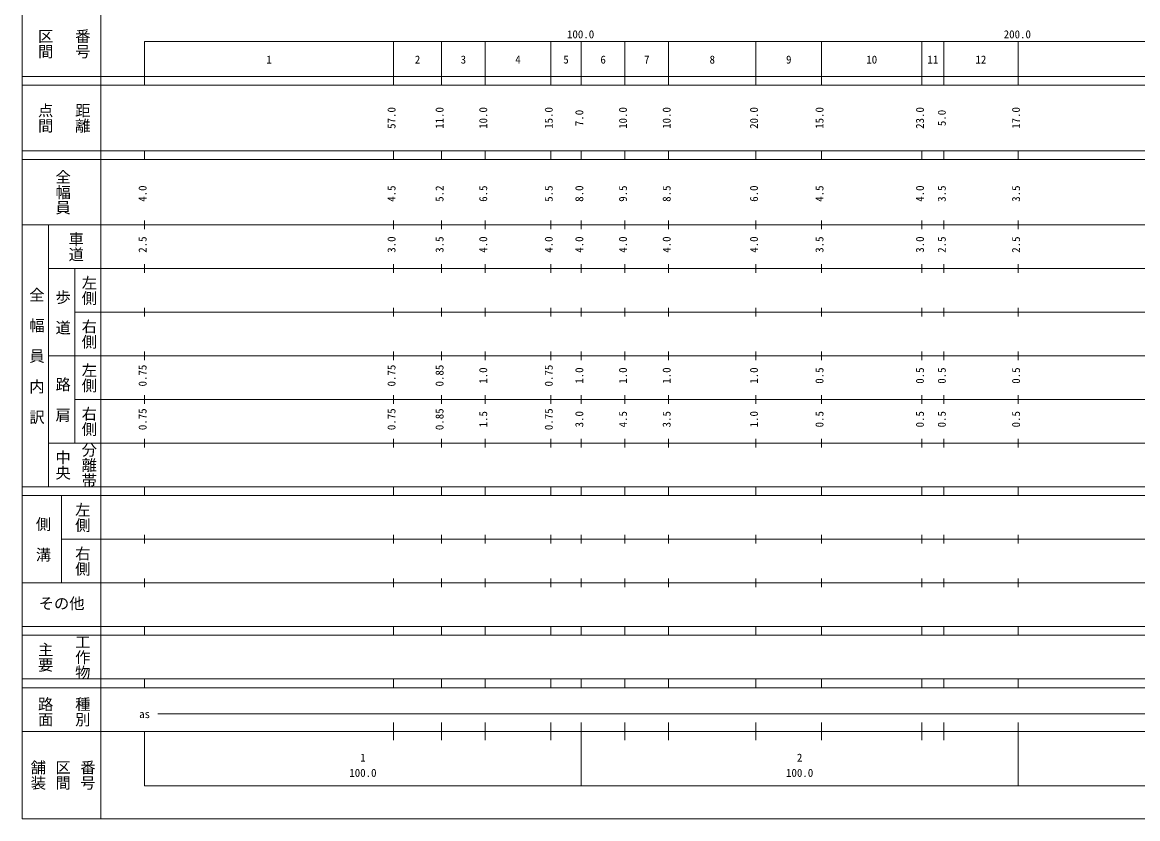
# Model space of a CAD drawing. Units: millimetres on the paper, enlarged 1000 times. Extents: x 40000 to 680000, y 20000 to 380000.
# Drawn here: x 40000 to 295400, y 20000 to 202409 of the extents above; entities that cross this region are included whole.
import ezdxf
from ezdxf.enums import TextEntityAlignment as Align

# ---------------------------------------------------------------- set-up
doc = ezdxf.new("R2010")
doc.units = ezdxf.units.MM
doc.header["$LTSCALE"] = 1000
doc.layers.add('M-TTL', color=2, linetype='Continuous', lineweight=13)
doc.layers.add('M-TTL-BAND', color=7, linetype='Continuous', lineweight=13)
doc.styles.add('@ＭＳ ゴシック', font='')
doc.styles.add('ＭＳ ゴシック', font='')
doc.styles.get('@ＭＳ ゴシック').set_extended_font_data('@MS Gothic')
doc.styles.get('ＭＳ ゴシック').set_extended_font_data('MS Gothic')

msp = doc.modelspace()

# ---------------------------------------------------------------- linework, layer by layer
at = {"layer": 'M-TTL'}
for p, q in [((40000, 380000), (40000, 20000)), ((40000, 20000), (680000, 20000))]:
    msp.add_line(p, q, dxfattribs=at)
at = {"layer": 'M-TTL-BAND'}
for p, q in [((58000, 370000), (58000, 20000)), ((68000, 198000), (579000, 198000)), ((68000, 198000), (68000, 188000)), ((125000, 188000), (125000, 198000)), ((136000, 188000), (136000, 198000)), ((146000, 188000), (146000, 198000)), ((161000, 188000), (161000, 198000)), ((168000, 188000), (168000, 198000)), ((178000, 188000), (178000, 198000)), ((188000, 188000), (188000, 198000)), ((208000, 188000), (208000, 198000)), ((223000, 188000), (223000, 198000)), ((246000, 188000), (246000, 198000)), ((251000, 188000), (251000, 198000)), ((268000, 188000), (268000, 198000)), ((40000, 190000), (579000, 190000)), ((40000, 188000), (579000, 188000)), ((40000, 173000), (579000, 173000)), ((68000, 171000), (68000, 173000)), ((125000, 171000), (125000, 173000)), ((136000, 171000), (136000, 173000)), ((146000, 171000), (146000, 173000)), ((161000, 171000), (161000, 173000)), ((168000, 171000), (168000, 173000)), ((178000, 171000), (178000, 173000)), ((188000, 171000), (188000, 173000)), ((208000, 171000), (208000, 173000)), ((223000, 171000), (223000, 173000)), ((246000, 171000), (246000, 173000)), ((251000, 171000), (251000, 173000)), ((268000, 171000), (268000, 173000)), ((40000, 171000), (579000, 171000)), ((40000, 156000), (579000, 156000)), ((46000, 96000), (46000, 156000)), ((68000, 155000), (68000, 157000)), ((125000, 155000), (125000, 157000)), ((136000, 155000), (136000, 157000)), ((146000, 155000), (146000, 157000)), ((161000, 155000), (161000, 157000)), ((168000, 155000), (168000, 157000)), ((178000, 155000), (178000, 157000)), ((188000, 155000), (188000, 157000)), ((208000, 155000), (208000, 157000)), ((223000, 155000), (223000, 157000)), ((246000, 155000), (246000, 157000)), ((251000, 155000), (251000, 157000)), ((268000, 155000), (268000, 157000)), ((46000, 146000), (579000, 146000)), ((52000, 146000), (52000, 106000)), ((68000, 145000), (68000, 147000)), ((125000, 145000), (125000, 147000)), ((136000, 145000), (136000, 147000)), ((146000, 145000), (146000, 147000)), ((161000, 145000), (161000, 147000)), ((168000, 145000), (168000, 147000)), ((178000, 145000), (178000, 147000)), ((188000, 145000), (188000, 147000)), ((208000, 145000), (208000, 147000)), ((223000, 145000), (223000, 147000)), ((246000, 145000), (246000, 147000)), ((251000, 145000), (251000, 147000)), ((268000, 145000), (268000, 147000)), ((52000, 136000), (579000, 136000)), ((68000, 135000), (68000, 137000)), ((125000, 135000), (125000, 137000)), ((136000, 135000), (136000, 137000)), ((146000, 135000), (146000, 137000)), ((161000, 135000), (161000, 137000)), ((168000, 135000), (168000, 137000)), ((178000, 135000), (178000, 137000)), ((188000, 135000), (188000, 137000)), ((208000, 135000), (208000, 137000)), ((223000, 135000), (223000, 137000)), ((246000, 135000), (246000, 137000)), ((251000, 135000), (251000, 137000)), ((268000, 135000), (268000, 137000)), ((46000, 126000), (579000, 126000)), ((68000, 125000), (68000, 127000)), ((125000, 125000), (125000, 127000)), ((136000, 125000), (136000, 127000)), ((146000, 125000), (146000, 127000)), ((161000, 125000), (161000, 127000)), ((168000, 125000), (168000, 127000)), ((178000, 125000), (178000, 127000)), ((188000, 125000), (188000, 127000)), ((208000, 125000), (208000, 127000)), ((223000, 125000), (223000, 127000)), ((246000, 125000), (246000, 127000)), ((251000, 125000), (251000, 127000)), ((268000, 125000), (268000, 127000)), ((52000, 116000), (579000, 116000)), ((68000, 115000), (68000, 117000)), ((125000, 115000), (125000, 117000)), ((136000, 115000), (136000, 117000)), ((146000, 115000), (146000, 117000)), ((161000, 115000), (161000, 117000)), ((168000, 115000), (168000, 117000)), ((178000, 115000), (178000, 117000)), ((188000, 115000), (188000, 117000)), ((208000, 115000), (208000, 117000)), ((223000, 115000), (223000, 117000)), ((246000, 115000), (246000, 117000)), ((251000, 115000), (251000, 117000)), ((268000, 115000), (268000, 117000)), ((46000, 106000), (579000, 106000)), ((68000, 105000), (68000, 107000)), ((125000, 105000), (125000, 107000)), ((136000, 105000), (136000, 107000)), ((146000, 105000), (146000, 107000)), ((161000, 105000), (161000, 107000)), ((168000, 105000), (168000, 107000)), ((178000, 105000), (178000, 107000)), ((188000, 105000), (188000, 107000)), ((208000, 105000), (208000, 107000)), ((223000, 105000), (223000, 107000)), ((246000, 105000), (246000, 107000)), ((251000, 105000), (251000, 107000)), ((268000, 105000), (268000, 107000)), ((40000, 96000), (579000, 96000)), ((68000, 94000), (68000, 96000)), ((125000, 94000), (125000, 96000)), ((136000, 94000), (136000, 96000)), ((146000, 94000), (146000, 96000)), ((161000, 94000), (161000, 96000)), ((168000, 94000), (168000, 96000)), ((178000, 94000), (178000, 96000)), ((188000, 94000), (188000, 96000)), ((208000, 94000), (208000, 96000)), ((223000, 94000), (223000, 96000)), ((246000, 94000), (246000, 96000)), ((251000, 94000), (251000, 96000)), ((268000, 94000), (268000, 96000)), ((40000, 94000), (579000, 94000)), ((49000, 94000), (49000, 74000)), ((68000, 83000), (68000, 85000)), ((125000, 83000), (125000, 85000)), ((136000, 83000), (136000, 85000)), ((146000, 83000), (146000, 85000)), ((161000, 83000), (161000, 85000)), ((168000, 83000), (168000, 85000)), ((178000, 83000), (178000, 85000)), ((188000, 83000), (188000, 85000)), ((208000, 83000), (208000, 85000)), ((223000, 83000), (223000, 85000)), ((246000, 83000), (246000, 85000)), ((251000, 83000), (251000, 85000)), ((268000, 83000), (268000, 85000)), ((49000, 84000), (579000, 84000)), ((68000, 73000), (68000, 75000)), ((125000, 73000), (125000, 75000)), ((136000, 73000), (136000, 75000)), ((146000, 73000), (146000, 75000)), ((161000, 73000), (161000, 75000)), ((168000, 73000), (168000, 75000)), ((178000, 73000), (178000, 75000)), ((188000, 73000), (188000, 75000)), ((208000, 73000), (208000, 75000)), ((223000, 73000), (223000, 75000)), ((246000, 73000), (246000, 75000)), ((251000, 73000), (251000, 75000)), ((268000, 73000), (268000, 75000)), ((40000, 74000), (579000, 74000)), ((40000, 64000), (579000, 64000)), ((68000, 62000), (68000, 64000)), ((125000, 62000), (125000, 64000)), ((136000, 62000), (136000, 64000)), ((146000, 62000), (146000, 64000)), ((161000, 62000), (161000, 64000)), ((168000, 62000), (168000, 64000)), ((178000, 62000), (178000, 64000)), ((188000, 62000), (188000, 64000)), ((208000, 62000), (208000, 64000)), ((223000, 62000), (223000, 64000)), ((246000, 62000), (246000, 64000)), ((251000, 62000), (251000, 64000)), ((268000, 62000), (268000, 64000)), ((40000, 62000), (579000, 62000)), ((40000, 52000), (579000, 52000)), ((68000, 50000), (68000, 52000)), ((125000, 50000), (125000, 52000)), ((136000, 50000), (136000, 52000)), ((146000, 50000), (146000, 52000)), ((161000, 50000), (161000, 52000)), ((168000, 50000), (168000, 52000)), ((178000, 50000), (178000, 52000)), ((188000, 50000), (188000, 52000)), ((208000, 50000), (208000, 52000)), ((223000, 50000), (223000, 52000)), ((246000, 50000), (246000, 52000)), ((251000, 50000), (251000, 52000)), ((268000, 50000), (268000, 52000)), ((40000, 50000), (579000, 50000)), ((71000, 44000), (565000, 44000)), ((125000, 38000), (125000, 42000)), ((136000, 38000), (136000, 42000)), ((146000, 38000), (146000, 42000)), ((161000, 38000), (161000, 42000)), ((168000, 27500), (168000, 42000)), ((178000, 38000), (178000, 42000)), ((188000, 38000), (188000, 42000)), ((208000, 38000), (208000, 42000)), ((223000, 38000), (223000, 42000)), ((246000, 38000), (246000, 42000)), ((251000, 38000), (251000, 42000)), ((268000, 27500), (268000, 42000)), ((40000, 40000), (579000, 40000)), ((68000, 40000), (68000, 27500)), ((68000, 27500), (579000, 27500))]:
    msp.add_line(p, q, dxfattribs=at)

# ---------------------------------------------------------------- texts
for s, height, rotation, style, p in [('区間', 2566, 270, '@ＭＳ ゴシック', (43250, 201000)), ('番号', 2566, 270, '@ＭＳ ゴシック', (51750, 201000)), ('点間', 2566, 270, '@ＭＳ ゴシック', (43250, 184000)), ('距離', 2566, 270, '@ＭＳ ゴシック', (51750, 184000)), ('57.0', 1833, 90, 'ＭＳ ゴシック', (126000, 178000)), ('11.0', 1833, 90, 'ＭＳ ゴシック', (137000, 178000)), ('10.0', 1833, 90, 'ＭＳ ゴシック', (147000, 178000)), ('15.0', 1833, 90, 'ＭＳ ゴシック', (162000, 178000)), ('7.0', 1833, 90, 'ＭＳ ゴシック', (169000, 178625)), ('10.0', 1833, 90, 'ＭＳ ゴシック', (179000, 178000)), ('10.0', 1833, 90, 'ＭＳ ゴシック', (189000, 178000)), ('20.0', 1833, 90, 'ＭＳ ゴシック', (209000, 178000)), ('15.0', 1833, 90, 'ＭＳ ゴシック', (224000, 178000)), ('23.0', 1833, 90, 'ＭＳ ゴシック', (247000, 178000)), ('5.0', 1833, 90, 'ＭＳ ゴシック', (252000, 178625)), ('17.0', 1833, 90, 'ＭＳ ゴシック', (269000, 178000)), ('全幅員', 2566, 270, '@ＭＳ ゴシック', (47250, 168750)), ('4.0', 1833, 90, 'ＭＳ ゴシック', (69000, 161299)), ('4.5', 1833, 90, 'ＭＳ ゴシック', (126000, 161299)), ('5.2', 1833, 90, 'ＭＳ ゴシック', (137000, 161299)), ('6.5', 1833, 90, 'ＭＳ ゴシック', (147000, 161299)), ('5.5', 1833, 90, 'ＭＳ ゴシック', (162000, 161299)), ('8.0', 1833, 90, 'ＭＳ ゴシック', (169000, 161299)), ('9.5', 1833, 90, 'ＭＳ ゴシック', (179000, 161299)), ('8.5', 1833, 90, 'ＭＳ ゴシック', (189000, 161299)), ('6.0', 1833, 90, 'ＭＳ ゴシック', (209000, 161299)), ('4.5', 1833, 90, 'ＭＳ ゴシック', (224000, 161299)), ('4.0', 1833, 90, 'ＭＳ ゴシック', (247000, 161299)), ('3.5', 1833, 90, 'ＭＳ ゴシック', (252000, 161299)), ('3.5', 1833, 90, 'ＭＳ ゴシック', (269000, 161299)), ('車道', 2566, 270, '@ＭＳ ゴシック', (50250, 154500)), ('2.5', 1833, 90, 'ＭＳ ゴシック', (69000, 149625)), ('3.0', 1833, 90, 'ＭＳ ゴシック', (126000, 149625)), ('3.5', 1833, 90, 'ＭＳ ゴシック', (137000, 149625)), ('4.0', 1833, 90, 'ＭＳ ゴシック', (147000, 149625)), ('4.0', 1833, 90, 'ＭＳ ゴシック', (162000, 149625)), ('4.0', 1833, 90, 'ＭＳ ゴシック', (169000, 149625)), ('4.0', 1833, 90, 'ＭＳ ゴシック', (179000, 149625)), ('4.0', 1833, 90, 'ＭＳ ゴシック', (189000, 149625)), ('4.0', 1833, 90, 'ＭＳ ゴシック', (209000, 149625)), ('3.5', 1833, 90, 'ＭＳ ゴシック', (224000, 149625)), ('3.0', 1833, 90, 'ＭＳ ゴシック', (247000, 149625)), ('2.5', 1833, 90, 'ＭＳ ゴシック', (252000, 149625)), ('2.5', 1833, 90, 'ＭＳ ゴシック', (269000, 149625)), ('左側', 2566, 270, '@ＭＳ ゴシック', (53250, 144500)), ('全\u3000幅\u3000員\u3000内\u3000訳', 2566, 270, '@ＭＳ ゴシック', (41250, 141750)), ('歩\u3000道', 2566, 270, '@ＭＳ ゴシック', (47250, 141250)), ('右側', 2566, 270, '@ＭＳ ゴシック', (53250, 134500)), ('左側', 2566, 270, '@ＭＳ ゴシック', (53250, 124500)), ('0.75', 1833, 90, 'ＭＳ ゴシック', (69000, 119000)), ('0.75', 1833, 90, 'ＭＳ ゴシック', (126000, 119000)), ('0.85', 1833, 90, 'ＭＳ ゴシック', (137000, 119000)), ('1.0', 1833, 90, 'ＭＳ ゴシック', (147000, 119625)), ('0.75', 1833, 90, 'ＭＳ ゴシック', (162000, 119000)), ('1.0', 1833, 90, 'ＭＳ ゴシック', (169000, 119625)), ('1.0', 1833, 90, 'ＭＳ ゴシック', (179000, 119625)), ('1.0', 1833, 90, 'ＭＳ ゴシック', (189000, 119625)), ('1.0', 1833, 90, 'ＭＳ ゴシック', (209000, 119625)), ('0.5', 1833, 90, 'ＭＳ ゴシック', (224000, 119625)), ('0.5', 1833, 90, 'ＭＳ ゴシック', (247000, 119625)), ('0.5', 1833, 90, 'ＭＳ ゴシック', (252000, 119625)), ('0.5', 1833, 90, 'ＭＳ ゴシック', (269000, 119625)), ('路\u3000肩', 2566, 270, '@ＭＳ ゴシック', (47250, 121250)), ('右側', 2566, 270, '@ＭＳ ゴシック', (53250, 114500)), ('0.75', 1833, 90, 'ＭＳ ゴシック', (69000, 109000)), ('0.75', 1833, 90, 'ＭＳ ゴシック', (126000, 109000)), ('0.85', 1833, 90, 'ＭＳ ゴシック', (137000, 109000)), ('1.5', 1833, 90, 'ＭＳ ゴシック', (147000, 109625)), ('0.75', 1833, 90, 'ＭＳ ゴシック', (162000, 109000)), ('3.0', 1833, 90, 'ＭＳ ゴシック', (169000, 109625)), ('4.5', 1833, 90, 'ＭＳ ゴシック', (179000, 109625)), ('3.5', 1833, 90, 'ＭＳ ゴシック', (189000, 109625)), ('1.0', 1833, 90, 'ＭＳ ゴシック', (209000, 109625)), ('0.5', 1833, 90, 'ＭＳ ゴシック', (224000, 109625)), ('0.5', 1833, 90, 'ＭＳ ゴシック', (247000, 109625)), ('0.5', 1833, 90, 'ＭＳ ゴシック', (252000, 109625)), ('0.5', 1833, 90, 'ＭＳ ゴシック', (269000, 109625)), ('分離帯', 2566, 270, '@ＭＳ ゴシック', (53250, 106250)), ('中央', 2566, 270, '@ＭＳ ゴシック', (47250, 104500)), ('左側', 2566, 270, '@ＭＳ ゴシック', (51750, 92500)), ('側\u3000溝', 2566, 270, '@ＭＳ ゴシック', (42750, 89250)), ('右側', 2566, 270, '@ＭＳ ゴシック', (51750, 82500)), ('工作物', 2566, 270, '@ＭＳ ゴシック', (51750, 62250)), ('主要', 2566, 270, '@ＭＳ ゴシック', (43250, 60500)), ('路面', 2566, 270, '@ＭＳ ゴシック', (43250, 48000)), ('種別', 2566, 270, '@ＭＳ ゴシック', (51750, 48000)), ('舗装', 2566, 270, '@ＭＳ ゴシック', (41583, 33500)), ('番号', 2566, 270, '@ＭＳ ゴシック', (52917, 33500)), ('区間', 2566, 270, '@ＭＳ ゴシック', (47250, 33500))]:
    msp.add_text(s, height=height, rotation=rotation, dxfattribs=dict(at, style=style)).set_placement(p, align=Align.BOTTOM_LEFT)
at = {"layer": 'M-TTL-BAND', "style": 'ＭＳ ゴシック'}
for s, height, p in [('100.0', 1833, (164719, 198195)), ('200.0', 1833, (264719, 198195)), ('1', 1833, (95875, 192405)), ('2', 1833, (129875, 192405)), ('3', 1833, (140375, 192405)), ('4', 1833, (152875, 192405)), ('5', 1833, (163875, 192405)), ('6', 1833, (172375, 192405)), ('7', 1833, (182375, 192405)), ('8', 1833, (197375, 192405)), ('9', 1833, (214875, 192405)), ('10', 1833, (233250, 192405)), ('11', 1833, (247250, 192405)), ('12', 1833, (258250, 192405)), ('その他', 2566, (43750, 67250)), ('as', 1833, (66750, 42500)), ('1', 1833, (117375, 32523)), ('2', 1833, (217375, 32523)), ('100.0', 1833, (114875, 29033)), ('100.0', 1833, (214875, 29033))]:
    msp.add_text(s, height=height, dxfattribs=at).set_placement(p, align=Align.BOTTOM_LEFT)

doc.saveas('drawing.dxf')
